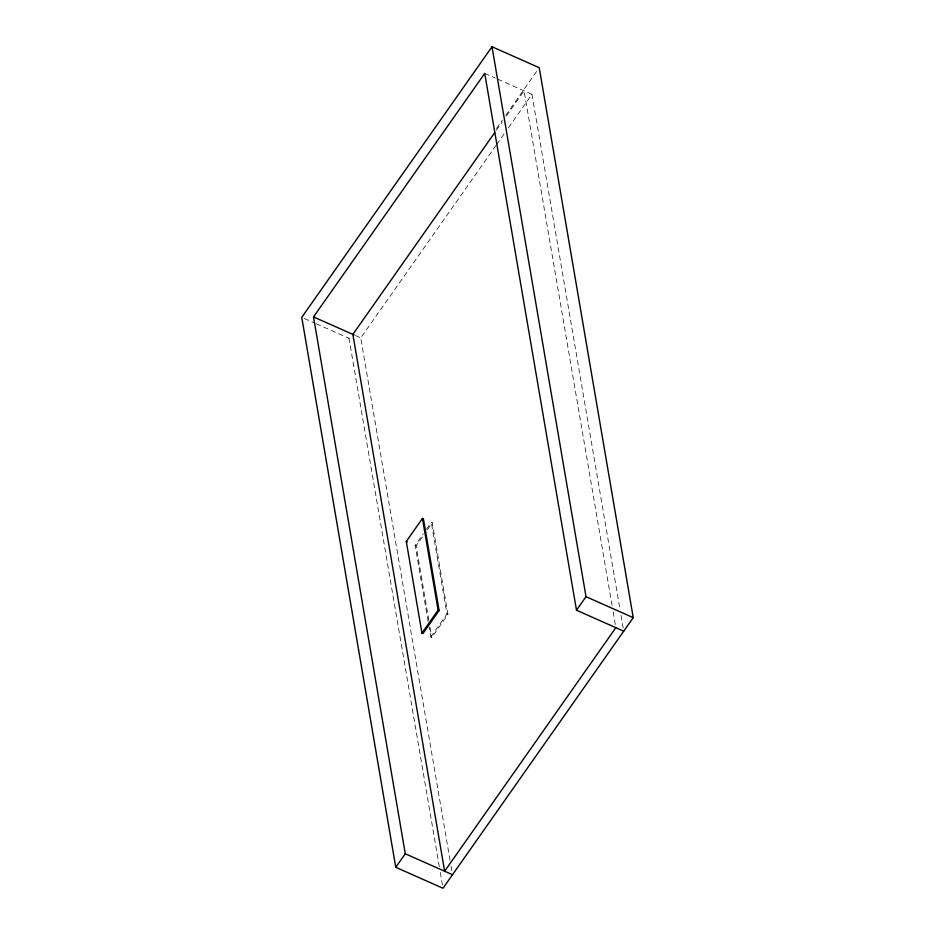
<?xml version="1.0" encoding="UTF-8"?>
<svg xmlns="http://www.w3.org/2000/svg" width="935" height="935" viewBox="0 0 935 935"><rect width="100%" height="100%" fill="white"/><g stroke="black" fill="none" stroke-linecap="round" stroke-linejoin="round"><path stroke-width="0.7" stroke-dasharray="4.67 3.51" d="M439.31 866.651L348.989 338.306L350.672 335.922M496.497 128.492L502.364 120.147M505.718 115.379L537.555 70.09M496.392 130.234L502.27 121.877M506.466 115.905L524.091 90.835L612.168 606.09M450.051 860.329L360.746 337.874L495.877 145.661M496.707 144.469L505.099 132.525M508.465 127.756L531.957 94.33L496.532 78.61M428.101 621.272L415.128 545.362L423.216 533.862M426.453 529.268L431.304 522.361L432.286 522.805L447.958 614.459L431.783 637.46L430.801 637.027L429.083 626.999M428.849 620.279L416.11 545.806L423.391 535.451M427.435 529.701L432.286 522.805M430.801 637.027L446.965 614.026L431.304 522.361M484.727 73.374L495.223 78.026M355.499 335.548L360.746 337.874M304.389 318.519L314.885 323.183M316.194 323.755L348.989 338.306M415.128 545.362L416.11 545.806M446.965 614.026L447.958 614.459M531.957 94.33L620.034 609.585M621.015 615.335L623.236 628.297M613.15 611.852L615.359 624.802M430.065 627.432L431.783 637.46M451.032 866.079L452.505 874.716M440.292 872.413L442.5 885.375"/><path stroke-width="1.4" d="M492.009 46.75L301.76 317.362L395.762 867.294L442.991 888.25L633.24 617.638L539.238 67.706L492.009 46.75L586.011 596.694L576.498 610.216L623.727 631.172M395.762 867.294L405.276 853.772L313.505 316.918L484.727 73.374L576.498 610.216M494.708 132.618L352.869 334.379L444.639 871.233L615.849 627.677M406.281 541.435L422.445 518.434L423.426 518.878L439.099 610.532L422.924 633.533L421.942 633.1L406.281 541.435L407.263 541.879M421.942 633.1L438.118 610.087L422.445 518.434M313.505 316.918L354.19 334.964M586.011 596.694L633.24 617.638M438.118 610.087L439.099 610.532M405.276 853.772L452.505 874.716"/></g></svg>
